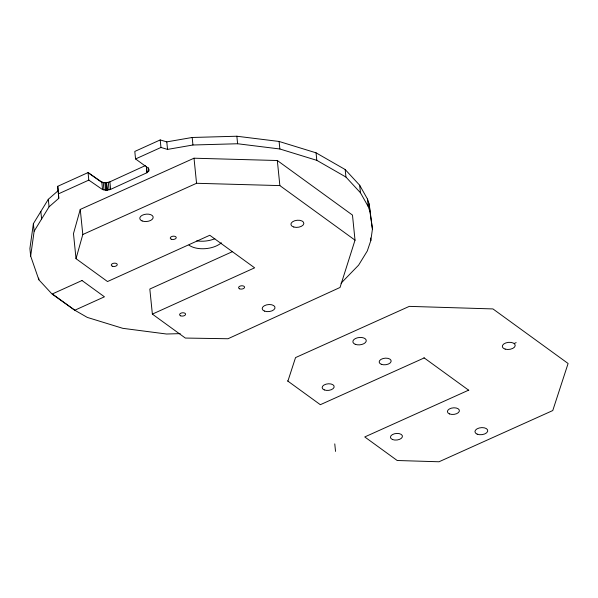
<?xml version="1.0" encoding="UTF-8"?>
<svg xmlns="http://www.w3.org/2000/svg" width="598" height="598" viewBox="0 0 598 598"><rect width="100%" height="100%" fill="white"/><g stroke="black" fill="none" stroke-linecap="round" stroke-linejoin="round"><path stroke-width="0.9" d="M180.177 333.632L166.513 334.013L122.792 328.324L87.315 317.418L74.787 310.227L51.974 293.977L38.863 279.774L30.662 256.064L34.146 231.179L49.066 206.818L58.761 198.342L57.729 186.307L88.048 172.59L88.81 180.11L102.55 189.581L106.608 190.261L110.637 189.357L146.966 172.725L148.767 171.05L148.969 169.197L147.527 167.642L135.559 158.956L134.797 151.436L160.197 139.939L166.782 141.883L192.182 137.48L236.853 136.232L279.102 141.464L316.05 152.826L345.181 169.54L359.682 185.245L367.486 199.089L369.16 203.948L372.434 229.056L370.835 240.501L367.292 250.981L358.606 265.153L341.032 283.22M57.991 190.822L48.303 199.298L33.383 223.659L29.9 248.544L30.662 256.064M152.37 314.114L185.343 338.057L228.01 338.745L340.038 287.466L355.025 240.164L352.476 215.086L277.323 160.518L194.014 158.208L80.252 209.435L73.479 233.609L76.021 258.68L107.513 281.546L209.778 235.261L254.636 267.829L152.37 314.114L149.821 289.036L232.652 251.549M76.021 258.68L82.801 234.513L80.252 209.435M287.892 381.135L295.539 357.597L409.294 306.37L492.946 308.927L568.1 363.494L552.769 410.549L439.014 461.768L397.207 460.505L364.75 436.944L468.615 390.173M105.622 190.224L104.859 182.704L101.301 182.069L88.048 172.59L101.787 182.054L103.409 182.644L106.594 182.652L109.875 181.837L145.359 165.594M58.761 198.342L58.499 193.834L88.81 180.11M135.559 158.956L160.959 147.459L167.545 149.41L192.945 145L237.615 143.752L279.864 148.984L316.813 160.346L345.943 177.06L360.445 192.765L368.248 206.616L369.923 211.468L372.434 229.056M514.302 343.454L516.149 342.624M82.801 234.513L196.555 183.287L279.864 185.597L355.025 240.164M424.206 357.925L320.341 404.697L287.556 380.889M423.96 357.746L468.817 390.315M369.16 203.948L369.923 211.468M367.486 199.089L368.248 206.616M370.581 237.989L370.835 240.501M359.682 185.245L360.445 192.765M345.181 169.54L345.943 177.06M316.05 152.826L316.813 160.346M334.768 443.888L335.53 451.408M279.102 141.464L279.864 148.984M277.323 160.518L279.864 185.597M236.853 136.232L237.615 143.752M192.182 137.48L192.945 145M194.014 158.208L196.555 183.287M166.782 141.883L167.545 149.41M160.197 139.939L160.959 147.459M148.424 167.709L148.767 171.05M146.458 166.797L147.056 172.65M146.375 166.879L146.966 172.725M109.875 181.837L110.637 189.357M108.305 182.36L109.068 189.88M106.594 182.652L107.356 190.179M106.362 182.659L107.124 190.186M105.846 182.741L106.608 190.261M103.222 182.495L103.985 190.022M101.787 182.054L102.55 189.581M57.729 186.307L58.499 193.834M48.303 199.298L49.066 206.818M40.843 211.475L41.606 219.003M33.383 223.659L34.146 231.179M38.698 278.107L38.863 279.774M214.839 238.737A19.712 10.794 -5.8 0 1 196.749 240.837M221.357 242.795A19.712 10.794 -5.8 0 1 188.983 245.15M82.008 280.522L52.355 293.939L74.787 310.227L104.441 296.81L82.008 280.522M293.797 227.023A6.488 3.551 -5.8 0 0 303.836 223.577A6.488 3.551 -5.8 0 0 294.53 220.804A6.488 3.551 -5.8 0 0 293.797 227.023M264.428 311.072A6.443 3.528 -5.8 0 0 274.916 308.299A6.443 3.528 -5.8 0 0 266.491 304.898A6.443 3.528 -5.8 0 0 264.428 311.072M142.145 220.954A6.728 3.685 -5.8 0 0 153.081 218.023A6.728 3.685 -5.8 0 0 144.23 214.503A6.728 3.685 -5.8 0 0 142.145 220.954M171.305 239.23A3.012 1.652 -5.8 0 0 176.201 237.914A3.012 1.652 -5.8 0 0 172.239 236.345A3.012 1.652 -5.8 0 0 171.305 239.23M239.626 288.834A3.012 1.652 -5.8 0 0 244.522 287.526A3.012 1.652 -5.8 0 0 240.56 285.949A3.012 1.652 -5.8 0 0 239.626 288.834M180.648 315.834A3.012 1.652 -5.8 0 0 185.544 314.518A3.012 1.652 -5.8 0 0 181.583 312.948A3.012 1.652 -5.8 0 0 180.648 315.834M112.327 266.222A3.012 1.652 -5.8 0 0 117.223 264.914A3.012 1.652 -5.8 0 0 113.261 263.337A3.012 1.652 -5.8 0 0 112.327 266.222M505.168 349.112A6.488 3.551 -5.8 0 0 515.207 345.666A6.488 3.551 -5.8 0 0 505.901 342.901A6.488 3.551 -5.8 0 0 505.168 349.112M477.159 434.155A6.443 3.528 -5.8 0 0 487.654 431.382A6.443 3.528 -5.8 0 0 479.222 427.981A6.443 3.528 -5.8 0 0 477.159 434.155M355.227 344.284A6.728 3.685 -5.8 0 0 366.163 341.353A6.728 3.685 -5.8 0 0 357.305 337.833A6.728 3.685 -5.8 0 0 355.227 344.284M381.285 364.287A6.025 3.296 -5.8 0 0 391.07 361.655A6.025 3.296 -5.8 0 0 383.146 358.508A6.025 3.296 -5.8 0 0 381.285 364.287M449.524 413.928A6.025 3.296 -5.8 0 0 459.316 411.304A6.025 3.296 -5.8 0 0 451.385 408.157A6.025 3.296 -5.8 0 0 449.524 413.928M324.288 389.911A6.025 3.296 -5.8 0 0 334.08 387.28A6.025 3.296 -5.8 0 0 326.149 384.133A6.025 3.296 -5.8 0 0 324.288 389.911M392.557 439.552A6.025 3.296 -5.8 0 0 402.349 436.929A6.025 3.296 -5.8 0 0 394.418 433.782A6.025 3.296 -5.8 0 0 392.557 439.552"/></g></svg>
